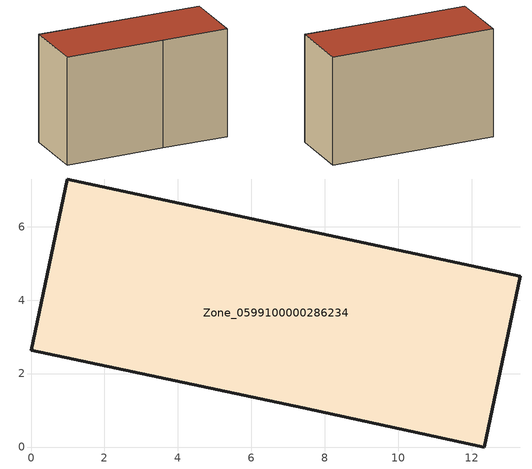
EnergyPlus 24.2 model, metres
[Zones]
Zone_0599100000286234
 floor ground (C_G): 0.99,7.3 13.33,4.65 12.35,0 7.4,1.07 0,2.64 z0
 wall outside (C_F): 13.33,4.65 0.99,7.3 0,2.64 7.4,1.07 12.35,0 13.33,4.65 z0:8.33
 roof outside (C_R): 12.35,0 13.33,4.65 0.99,7.3 0,2.64 7.4,1.07 z8.33
[BUILDING]
Pand.0599100000286234: North Axis=0; Terrain=City; Loads Convergence Tolerance Value=0.04; Temperature Convergence Tolerance Value=0.4; Solar Distribution=FullExterior; Maximum Number of Warmup Days=25; Minimum Number of Warmup Days=1
[Site:Location]
Rotterdam.The.Hague.AP_ZH_NLD Design_Conditions: Latitude=51.96; Longitude=4.45; Time Zone=1; Elevation=-4.5
[SITE:GROUNDTEMPERATURE:BUILDINGSURFACE]
18, 18, 18, 18, 18, 18, 18, 18, 18, 18, 18, 18
[MATERIAL] Thermal Absorptance=0.9; Solar Absorptance=0.7; Visible Absorptance=0.7
Name | Roughness | Thickness | Conductivity | Density | Specific Heat
G.TI.1975-1991 | MediumSmooth | 0.15 | 0.288461 | 540 | 1210
F.TI.1975-1991 | Rough | 0.3 | 0.230769 | 1920 | 840
R.TI.1975-1991 | MediumRough | 0.2 | 0.153846 | 1500 | 1000
[CONSTRUCTION]
C_G: G.TI.1975-1991
C_F: F.TI.1975-1991
C_R: R.TI.1975-1991
[ZONE]
Zone_0599100000286234: Type=1; Multiplier=1; Ceiling Height=Autocalculate; Volume=Autocalculate; Floor Area=autocalculate; Part of Total Floor Area=Yes
[ZONEINFILTRATION:DESIGNFLOWRATE]
Infil_Zone_0599100000286234: Zone or ZoneList or Space or SpaceList=Zone_0599100000286234; Schedule=AlwaysOn; Design Flow Rate Calculation Method=Flow/Area; Flow Rate per Floor Area=0.003; Constant Term Coefficient=1; Temperature Term Coefficient=0; Velocity Term Coefficient=0; Velocity Squared Term Coefficient=0
[HVACTEMPLATE:ZONE:IDEALLOADSAIRSYSTEM]
Zone_0599100000286234: Maximum Heating Supply Air Temperature=50; Minimum Cooling Supply Air Temperature=13; Maximum Heating Supply Air Humidity Ratio=0.0156; Minimum Cooling Supply Air Humidity Ratio=0.0077; Heating Limit=NoLimit; Cooling Limit=NoLimit; Dehumidification Control Type=ConstantSensibleHeatRatio; Cooling Sensible Heat Ratio=0.7; Dehumidification Setpoint=60; Humidification Control Type=None; Humidification Setpoint=30; Outdoor Air Method=None; Outdoor Air Flow Rate per Person=0.00944; Outdoor Air Flow Rate per Zone Floor Area=0; Outdoor Air Flow Rate per Zone=0; Demand Controlled Ventilation Type=None; Outdoor Air Economizer Type=NoEconomizer; Heat Recovery Type=None; Sensible Heat Recovery Effectiveness=0.7; Latent Heat Recovery Effectiveness=0.65
[ZONECONTROL:THERMOSTAT]
ThermostatControl_Zone_0599100000286234: Zone or ZoneList=Zone_0599100000286234; Control Type Schedule=DualSetpointControlType; Control 1=Thermostat_Zone_0599100000286234; Temperature Difference Between Cutout And Setpoint=0
[THERMOSTATSETPOINT:DUALSETPOINT]
Thermostat_Zone_0599100000286234: Heating Setpoint Temperature Schedule=HeatingSetpoint_Zone_0599100000286234; Cooling Setpoint Temperature Schedule=CoolingSetpoint_Zone_0599100000286234
[SCHEDULE:COMPACT]
HeatingSetpoint_Zone_0599100000286234: Through: 12/31, For: AllDays, Until: 24:00, 21
CoolingSetpoint_Zone_0599100000286234: Through: 12/31, For: AllDays, Until: 24:00, 24
DualSetpointControlType: Through: 12/31, For: AllDays, Until: 24:00, 4
AlwaysOn: Through: 12/31, For: AllDays, Until: 24:00, 1
